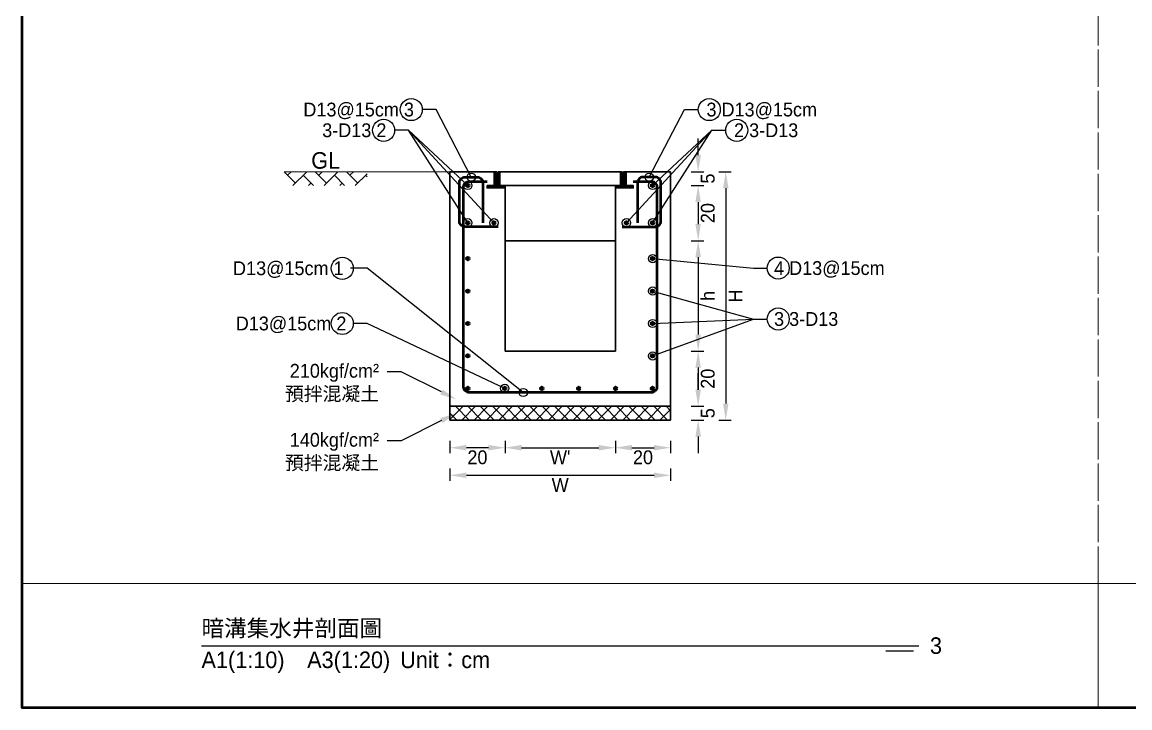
# Model space of a CAD drawing. Extents: x -7340 to 3675, y -3342 to 777.
# Drawn here: x -7340 to -6938.6, y -2021 to -1772.6 of the extents above; entities that cross this region are included whole.
import ezdxf
from ezdxf import colors
from ezdxf.entities.mleader import LeaderData, LeaderLine
from ezdxf.math import Vec2, Vec3

# ---------------------------------------------------------------- set-up
doc = ezdxf.new("R2010")
doc.units = 0
doc.header["$MEASUREMENT"] = 0
doc.linetypes.add('ACAD_ISO02W100', pattern=[15, 12, -3])
for name, color, linetype, lineweight in [('一、3.基本-變更', 1, 'Continuous', 50), ('二、2.繪圖-施作項目', 181, 'Continuous', 30), ('二、4.繪圖-設計鋪面', 40, 'Continuous', 20), ('二、5.繪圖-鋼筋', 60, 'Continuous', 50), ('二、6.繪圖-其他施作項目', 35, 'Continuous', 30)]:
    doc.layers.add(name, color=color, linetype=linetype, lineweight=lineweight)
doc.layers.add('一、4.基本-隱藏', color=9, linetype='ACAD_ISO02W100', lineweight=20, plot=False)
doc.layers.add('三、3.文字-註解文字', color=2, linetype='Continuous')
doc.styles.add('次圖名(詳圖)', font='MS PGothic.ttf', dxfattribs={"height": 6})
doc.styles.add('註解文字(詳圖)', font='MS PGothic.ttf', dxfattribs={"height": 5})
doc.dimstyles.new('註解文字(詳圖)', dxfattribs={"dimtxt": 5, "dimasz": 6, "dimexe": 2, "dimexo": 5, "dimgap": 1, "dimtad": 2, "dimzin": 0, "dimdsep": 46, "dimtxsty": '註解文字(詳圖)', "dimcen": 0.1, "dimclrd": 144, "dimclre": 144, "dimclrt": 256, "dimadec": 0, "dimazin": 0, "dimtfac": 1, "dimtofl": 0, "dimtmove": 0, "dimatfit": 3, "dimfxlon": 1, "dimtolj": 1, "dimtzin": 0, "dimlwd": -1, "dimlwe": -1, "dimarcsym": 1})

# ---------------------------------------------------------------- blocks, each defined once
blk = doc.blocks.new('*D522')
at = {"layer": 'Defpoints', "color": 0, "transparency": 16777216}
for p in [(-7185, -1826.75), (-7165, -1831.75), (-7185, -1926.75)]:
    blk.add_point(p, dxfattribs=at)
at = {"layer": '三、3.文字-註解文字', "color": 144, "transparency": 16777216}
for p, q in [((-7185, -1924.25), (-7185, -1928.75)), ((-7171, -1926.75), (-7179, -1926.75)), ((-7165, -1924.25), (-7165, -1928.75))]:
    blk.add_line(p, q, dxfattribs=at)
for points in [[(-7179, -1925.75), (-7179, -1927.75), (-7185, -1926.75)], [(-7171, -1925.75), (-7171, -1927.75), (-7165, -1926.75)]]:
    blk.add_solid(points, dxfattribs=at)
at = {"layer": '三、3.文字-註解文字', "transparency": 16777216, "insert": (-7175, -1930.25), "char_height": 5, "attachment_point": 5, "style": '註解文字(詳圖)'}
blk.add_mtext('\\A1;20', dxfattribs=at)
blk = doc.blocks.new('*D523')
at = {"layer": 'Defpoints', "color": 0, "transparency": 16777216}
for p in [(-7165, -1831.75), (-7125, -1831.75), (-7125, -1926.75)]:
    blk.add_point(p, dxfattribs=at)
at = {"layer": '三、3.文字-註解文字', "color": 144, "transparency": 16777216}
for p, q in [((-7165, -1924.25), (-7165, -1928.75)), ((-7159, -1926.75), (-7131, -1926.75)), ((-7125, -1924.25), (-7125, -1928.75))]:
    blk.add_line(p, q, dxfattribs=at)
for points in [[(-7159, -1925.75), (-7159, -1927.75), (-7165, -1926.75)], [(-7131, -1925.75), (-7131, -1927.75), (-7125, -1926.75)]]:
    blk.add_solid(points, dxfattribs=at)
at = {"layer": '三、3.文字-註解文字', "transparency": 16777216, "insert": (-7145, -1930.25), "char_height": 5, "attachment_point": 5, "style": '註解文字(詳圖)'}
blk.add_mtext("\\A1;W'", dxfattribs=at)
blk = doc.blocks.new('*D524')
at = {"layer": 'Defpoints', "color": 0, "transparency": 16777216}
for p in [(-7105, -1826.75), (-7125, -1831.75), (-7105, -1926.75)]:
    blk.add_point(p, dxfattribs=at)
at = {"layer": '三、3.文字-註解文字', "color": 144, "transparency": 16777216}
for p, q in [((-7125, -1924.25), (-7125, -1928.75)), ((-7119, -1926.75), (-7111, -1926.75)), ((-7105, -1924.25), (-7105, -1928.75))]:
    blk.add_line(p, q, dxfattribs=at)
for points in [[(-7119, -1925.75), (-7119, -1927.75), (-7125, -1926.75)], [(-7111, -1925.75), (-7111, -1927.75), (-7105, -1926.75)]]:
    blk.add_solid(points, dxfattribs=at)
at = {"layer": '三、3.文字-註解文字', "transparency": 16777216, "insert": (-7115, -1930.25), "char_height": 5, "attachment_point": 5, "style": '註解文字(詳圖)'}
blk.add_mtext('\\A1;20', dxfattribs=at)
blk = doc.blocks.new('*D525')
at = {"layer": 'Defpoints', "color": 0, "transparency": 16777216}
for p in [(-7185, -1916.75), (-7105, -1916.75), (-7105, -1936.75)]:
    blk.add_point(p, dxfattribs=at)
at = {"layer": '三、3.文字-註解文字', "color": 144, "transparency": 16777216}
for p, q in [((-7185, -1934.25), (-7185, -1938.75)), ((-7105, -1934.25), (-7105, -1938.75)), ((-7179, -1936.75), (-7111, -1936.75))]:
    blk.add_line(p, q, dxfattribs=at)
for points in [[(-7179, -1935.75), (-7179, -1937.75), (-7185, -1936.75)], [(-7111, -1935.75), (-7111, -1937.75), (-7105, -1936.75)]]:
    blk.add_solid(points, dxfattribs=at)
at = {"layer": '三、3.文字-註解文字', "transparency": 16777216, "insert": (-7145, -1940.25), "char_height": 5, "attachment_point": 5, "style": '註解文字(詳圖)'}
blk.add_mtext('\\A1;W', dxfattribs=at)
blk = doc.blocks.new('_Small')
at = {"color": 0, "linetype": 'ByBlock', "lineweight": -2}
blk.add_circle((0, 0), 0.25, dxfattribs=at)
blk = doc.blocks.new('*D526')
at = {"layer": 'Defpoints', "color": 0, "transparency": 16777216}
for p in [(-7125, -1851.75), (-7145, -1891.75), (-7095, -1891.75)]:
    blk.add_point(p, dxfattribs=at)
at = {"layer": '三、3.文字-註解文字', "color": 144, "transparency": 16777216}
for p, q in [((-7097.5, -1851.75), (-7093, -1851.75)), ((-7095, -1857.75), (-7095, -1885.75)), ((-7097.5, -1891.75), (-7093, -1891.75))]:
    blk.add_line(p, q, dxfattribs=at)
for points in [[(-7096, -1857.75), (-7094, -1857.75), (-7095, -1851.75)], [(-7096, -1885.75), (-7094, -1885.75), (-7095, -1891.75)]]:
    blk.add_solid(points, dxfattribs=at)
at = {"layer": '三、3.文字-註解文字', "transparency": 16777216, "insert": (-7091.5, -1871.75), "char_height": 5, "attachment_point": 5, "rotation": 90, "style": '註解文字(詳圖)'}
blk.add_mtext('\\A1;h', dxfattribs=at)
blk = doc.blocks.new('*D527')
at = {"layer": 'Defpoints', "color": 0, "transparency": 16777216}
for p in [(-7145, -1891.75), (-7105, -1911.75), (-7095, -1911.75)]:
    blk.add_point(p, dxfattribs=at)
at = {"layer": '三、3.文字-註解文字', "color": 144, "transparency": 16777216}
for p, q in [((-7097.5, -1891.75), (-7093, -1891.75)), ((-7095, -1897.75), (-7095, -1905.75)), ((-7097.5, -1911.75), (-7093, -1911.75))]:
    blk.add_line(p, q, dxfattribs=at)
for points in [[(-7096, -1897.75), (-7094, -1897.75), (-7095, -1891.75)], [(-7096, -1905.75), (-7094, -1905.75), (-7095, -1911.75)]]:
    blk.add_solid(points, dxfattribs=at)
at = {"layer": '三、3.文字-註解文字', "transparency": 16777216, "insert": (-7091.5, -1901.75), "char_height": 5, "attachment_point": 5, "rotation": 90, "style": '註解文字(詳圖)'}
blk.add_mtext('\\A1;20', dxfattribs=at)
blk = doc.blocks.new('*D528')
at = {"layer": 'Defpoints', "color": 0, "transparency": 16777216}
for p in [(-7105, -1911.75), (-7105, -1916.75), (-7095, -1916.75)]:
    blk.add_point(p, dxfattribs=at)
at = {"layer": '三、3.文字-註解文字', "color": 144, "transparency": 16777216}
for p, q in [((-7095, -1905.75), (-7095, -1899.75)), ((-7097.5, -1911.75), (-7093, -1911.75)), ((-7097.5, -1916.75), (-7093, -1916.75)), ((-7095, -1922.75), (-7095, -1928.75))]:
    blk.add_line(p, q, dxfattribs=at)
for points in [[(-7096, -1905.75), (-7094, -1905.75), (-7095, -1911.75)], [(-7096, -1922.75), (-7094, -1922.75), (-7095, -1916.75)]]:
    blk.add_solid(points, dxfattribs=at)
at = {"layer": '三、3.文字-註解文字', "transparency": 16777216, "insert": (-7091.5, -1914.25), "char_height": 5, "attachment_point": 5, "rotation": 90, "style": '註解文字(詳圖)'}
blk.add_mtext('\\A1;5', dxfattribs=at)
blk = doc.blocks.new('*D529')
at = {"layer": 'Defpoints', "color": 0, "transparency": 16777216}
for p in [(-7105, -1826.75), (-7105, -1916.75), (-7085, -1916.75)]:
    blk.add_point(p, dxfattribs=at)
at = {"layer": '三、3.文字-註解文字', "color": 144, "transparency": 16777216}
for p, q in [((-7087.5, -1826.75), (-7083, -1826.75)), ((-7085, -1832.75), (-7085, -1910.75)), ((-7087.5, -1916.75), (-7083, -1916.75))]:
    blk.add_line(p, q, dxfattribs=at)
for points in [[(-7086, -1832.75), (-7084, -1832.75), (-7085, -1826.75)], [(-7086, -1910.75), (-7084, -1910.75), (-7085, -1916.75)]]:
    blk.add_solid(points, dxfattribs=at)
at = {"layer": '三、3.文字-註解文字', "transparency": 16777216, "insert": (-7081.5, -1871.75), "char_height": 5, "attachment_point": 5, "rotation": 90, "style": '註解文字(詳圖)'}
blk.add_mtext('\\A1;H', dxfattribs=at)
blk = doc.blocks.new('*D530')
at = {"layer": 'Defpoints', "color": 0, "transparency": 16777216}
for p in [(-7105, -1826.75), (-7105, -1831.75), (-7095, -1831.75)]:
    blk.add_point(p, dxfattribs=at)
at = {"layer": '三、3.文字-註解文字', "color": 144, "transparency": 16777216}
for p, q in [((-7095, -1820.75), (-7095, -1814.75)), ((-7097.5, -1826.75), (-7093, -1826.75)), ((-7097.5, -1831.75), (-7093, -1831.75)), ((-7095, -1837.75), (-7095, -1843.75))]:
    blk.add_line(p, q, dxfattribs=at)
for points in [[(-7096, -1820.75), (-7094, -1820.75), (-7095, -1826.75)], [(-7096, -1837.75), (-7094, -1837.75), (-7095, -1831.75)]]:
    blk.add_solid(points, dxfattribs=at)
at = {"layer": '三、3.文字-註解文字', "transparency": 16777216, "insert": (-7091.5, -1829.25), "char_height": 5, "attachment_point": 5, "rotation": 90, "style": '註解文字(詳圖)'}
blk.add_mtext('\\A1;5', dxfattribs=at)
blk = doc.blocks.new('*D531')
at = {"layer": 'Defpoints', "color": 0, "transparency": 16777216}
for p in [(-7105, -1831.75), (-7105, -1851.75), (-7095, -1851.75)]:
    blk.add_point(p, dxfattribs=at)
at = {"layer": '三、3.文字-註解文字', "color": 144, "transparency": 16777216}
for p, q in [((-7097.5, -1831.75), (-7093, -1831.75)), ((-7095, -1837.75), (-7095, -1845.75)), ((-7097.5, -1851.75), (-7093, -1851.75))]:
    blk.add_line(p, q, dxfattribs=at)
for points in [[(-7096, -1837.75), (-7094, -1837.75), (-7095, -1831.75)], [(-7096, -1845.75), (-7094, -1845.75), (-7095, -1851.75)]]:
    blk.add_solid(points, dxfattribs=at)
at = {"layer": '三、3.文字-註解文字', "transparency": 16777216, "insert": (-7091.5, -1841.75), "char_height": 5, "attachment_point": 5, "rotation": 90, "style": '註解文字(詳圖)'}
blk.add_mtext('\\A1;20', dxfattribs=at)

msp = doc.modelspace()

# ---------------------------------------------------------------- hatches: boundary and pattern name
at = {"layer": '二、2.繪圖-施作項目'}
h = msp.add_hatch(dxfattribs=at)
h.set_pattern_fill('ANSI37', color=256)
h.set_pattern_definition([(45, (-8804.7632, -1960.2784), (-2.245064, 2.245064), []), (135, (-8804.7632, -1960.2784), (-2.245064, -2.245064), [])])
h.paths.add_polyline_path([(-7185, -1911.75), (-7185, -1916.75), (-7105, -1916.75), (-7105, -1911.75)])
at = {"layer": '二、4.繪圖-設計鋪面'}
h = msp.add_hatch(dxfattribs=at)
h.set_pattern_fill('AR-HBONE', color=256)
h.set_pattern_definition([(45, (-6565, -1556.5), (0, 5.656854), [12, -4]), (135, (-6562.1716, -1553.6716), (4e-16, 5.656854), [12, -4])])
h.paths.add_polyline_path([(-7215, -1826.75), (-7245, -1826.75), (-7245, -1831.75), (-7215, -1831.75)])
at = {"layer": '二、5.繪圖-鋼筋'}
h = msp.add_hatch(color=256, dxfattribs=at)
h.dxf.hatch_style = 1
h.paths.add_polyline_path([(-7178, -1831.75, 1), (-7179, -1831.75, 1)])
h = msp.add_hatch(color=256, dxfattribs=at)
h.dxf.hatch_style = 1
h.paths.add_polyline_path([(-7111, -1831.75, 1), (-7112, -1831.75, 1)])
h = msp.add_hatch(color=256, dxfattribs=at)
h.dxf.hatch_style = 1
h.paths.add_polyline_path([(-7178, -1845.25, 1), (-7179, -1845.25, 1)])
h = msp.add_hatch(color=256, dxfattribs=at)
h.dxf.hatch_style = 1
h.paths.add_polyline_path([(-7168.5, -1845.25, 1), (-7169.5, -1845.25, 1)])
h = msp.add_hatch(color=256, dxfattribs=at)
h.dxf.hatch_style = 1
h.paths.add_polyline_path([(-7120.5, -1845.25, 1), (-7121.5, -1845.25, 1)])
h = msp.add_hatch(color=256, dxfattribs=at)
h.dxf.hatch_style = 1
h.paths.add_polyline_path([(-7111, -1845.25, 1), (-7112, -1845.25, 1)])
h = msp.add_hatch(color=256, dxfattribs=at)
h.dxf.hatch_style = 1
h.paths.add_polyline_path([(-7178, -1858.25, 1), (-7179, -1858.25, 1)])
h = msp.add_hatch(color=256, dxfattribs=at)
h.dxf.hatch_style = 1
h.paths.add_polyline_path([(-7111, -1858.25, 1), (-7112, -1858.25, 1)])
h = msp.add_hatch(color=256, dxfattribs=at)
h.dxf.hatch_style = 1
h.paths.add_polyline_path([(-7178, -1870, 1), (-7179, -1870, 1)])
h = msp.add_hatch(color=256, dxfattribs=at)
h.dxf.hatch_style = 1
h.paths.add_polyline_path([(-7111, -1870, 1), (-7112, -1870, 1)])
h = msp.add_hatch(color=256, dxfattribs=at)
h.dxf.hatch_style = 1
h.paths.add_polyline_path([(-7178, -1881.75, 1), (-7179, -1881.75, 1)])
h = msp.add_hatch(color=256, dxfattribs=at)
h.dxf.hatch_style = 1
h.paths.add_polyline_path([(-7111, -1881.75, 1), (-7112, -1881.75, 1)])
h = msp.add_hatch(color=256, dxfattribs=at)
h.dxf.hatch_style = 1
h.paths.add_polyline_path([(-7178, -1893.5, 1), (-7179, -1893.5, 1)])
h = msp.add_hatch(color=256, dxfattribs=at)
h.dxf.hatch_style = 1
h.paths.add_polyline_path([(-7111, -1893.5, 1), (-7112, -1893.5, 1)])
h = msp.add_hatch(color=256, dxfattribs=at)
h.dxf.hatch_style = 1
h.paths.add_polyline_path([(-7178, -1905.25, 1), (-7179, -1905.25, 1)])
h = msp.add_hatch(color=256, dxfattribs=at)
h.dxf.hatch_style = 1
h.paths.add_polyline_path([(-7164.6, -1905.25, 1), (-7165.6, -1905.25, 1)])
h = msp.add_hatch(color=256, dxfattribs=at)
h.dxf.hatch_style = 1
h.paths.add_polyline_path([(-7151.2, -1905.25, 1), (-7152.2, -1905.25, 1)])
h = msp.add_hatch(color=256, dxfattribs=at)
h.dxf.hatch_style = 1
h.paths.add_polyline_path([(-7137.8, -1905.25, 1), (-7138.8, -1905.25, 1)])
h = msp.add_hatch(color=256, dxfattribs=at)
h.dxf.hatch_style = 1
h.paths.add_polyline_path([(-7124.4, -1905.25, 1), (-7125.4, -1905.25, 1)])
h = msp.add_hatch(color=256, dxfattribs=at)
h.dxf.hatch_style = 1
h.paths.add_polyline_path([(-7111, -1905.25, 1), (-7112, -1905.25, 1)])
at = {"layer": '二、6.繪圖-其他施作項目'}
h = msp.add_hatch(dxfattribs=at)
h.set_pattern_fill('ANSI31', color=256, scale=0.1)
h.set_pattern_definition([(45, (-5453.49114, -3131.03593), (-0.224506403, 0.224506403), [])])
h.paths.add_polyline_path([(-7168.9, -1831.75), (-7171.5, -1831.75), (-7171.5, -1832.65), (-7165, -1832.65), (-7165, -1831.75), (-7168, -1831.75), (-7168, -1826.75), (-7168.9, -1826.75)])
h.paths.add_polyline_path([(-7121.1, -1826.75), (-7122, -1826.75), (-7122, -1831.75), (-7125, -1831.75), (-7125, -1832.65), (-7118.5, -1832.65), (-7118.5, -1831.75), (-7121.1, -1831.75)])

# ---------------------------------------------------------------- linework, layer by layer
at = {"layer": '一、3.基本-變更'}
msp.add_lwpolyline([(-7340, -1514), (-3920, -1514), (-3920, -2021), (-7340, -2021)], close=True, dxfattribs=at)
at = {"layer": '一、4.基本-隱藏'}
for points in [[(-7340, -1514), (-6560, -1514), (-6560, -2021), (-7340, -2021)], [(-7340, -1767.5), (-6950, -1767.5), (-6950, -1976), (-7340, -1976)], [(-6950, -1767.5), (-6650, -1767.5), (-6650, -1976), (-6950, -1976)], [(-7340, -1976), (-6950, -1976), (-6950, -2021), (-7340, -2021)], [(-6950, -1976), (-6650, -1976), (-6650, -2021), (-6950, -2021)]]:
    msp.add_lwpolyline(points, close=True, dxfattribs=at)
msp.add_lwpolyline([(-7340, -2021), (-6560, -2021)], dxfattribs=at)
at = {"layer": '三、3.文字-註解文字'}
for points in [[(-7275, -1998.5), (-7015, -1998.5)], [(-7017, -2000.5), (-7027, -2000.5)]]:
    msp.add_lwpolyline(points, dxfattribs=at)
for centre in [(-7199, -1804.25), (-7091, -1804.25), (-7209, -1811.75), (-7081, -1811.75), (-7224, -1861.75), (-7066, -1861.688), (-7224, -1881.75), (-7066, -1880.125)]:
    msp.add_circle(centre, 4, dxfattribs=at)
at = {"layer": '二、2.繪圖-施作項目'}
for points in [[(-7185, -1826.75), (-7168.9, -1826.75)], [(-7185, -1826.75), (-7185, -1916.75)], [(-7121.1, -1826.75), (-7105, -1826.75)], [(-7105, -1826.75), (-7105, -1916.75)], [(-7165, -1831.75), (-7165, -1891.75)], [(-7125, -1831.75), (-7125, -1891.75)], [(-7165, -1891.75), (-7125, -1891.75)], [(-7185, -1911.75), (-7105, -1911.75)], [(-7185, -1916.75), (-7105, -1916.75)]]:
    msp.add_lwpolyline(points, dxfattribs=at)
at = {"layer": '二、4.繪圖-設計鋪面'}
msp.add_lwpolyline([(-7185, -1826.75), (-7245, -1826.75)], dxfattribs=at)
at = {"layer": '二、5.繪圖-鋼筋'}
for points in [[(-7167.5, -1846.75), (-7179.5, -1846.75, -0.4142136), (-7181.5, -1844.75), (-7181.5, -1830.75, -0.4142136), (-7179.5, -1828.75), (-7175, -1828.75, -0.4142136), (-7173, -1830.75), (-7173, -1845.25)], [(-7118.5, -1830.25), (-7112, -1830.25, -0.4142136), (-7110, -1832.25), (-7110, -1904.75, -0.4142136), (-7112, -1906.75), (-7178, -1906.75, -0.4142136), (-7180, -1904.75), (-7180, -1832.25, -0.4142136), (-7178, -1830.25), (-7171.5, -1830.25)], [(-7122.5, -1846.75), (-7110.5, -1846.75, 0.4142136), (-7108.5, -1844.75), (-7108.5, -1830.75, 0.4142136), (-7110.5, -1828.75), (-7115, -1828.75, 0.4142136), (-7117, -1830.75), (-7117, -1845.25)]]:
    msp.add_lwpolyline(points, format="xyb", dxfattribs=at)
for centre in [(-7178.5, -1831.75), (-7111.5, -1831.75), (-7178.5, -1845.25), (-7169, -1845.25), (-7121, -1845.25), (-7111.5, -1845.25), (-7178.5, -1858.25), (-7111.5, -1858.25), (-7178.5, -1870), (-7111.5, -1870), (-7178.5, -1881.75), (-7111.5, -1881.75), (-7178.5, -1893.5), (-7111.5, -1893.5), (-7178.5, -1905.25), (-7165.1, -1905.25), (-7151.7, -1905.25), (-7138.3, -1905.25), (-7124.9, -1905.25), (-7111.5, -1905.25)]:
    msp.add_circle(centre, 0.5, dxfattribs=at)
at = {"layer": '二、6.繪圖-其他施作項目'}
for points in [[(-7171.5, -1831.75), (-7168.9, -1831.75), (-7168.9, -1826.75), (-7168, -1826.75), (-7168, -1831.75), (-7165, -1831.75), (-7165, -1832.65), (-7171.5, -1832.65)], [(-7121.1, -1826.75), (-7122, -1826.75), (-7122, -1831.75), (-7125, -1831.75), (-7125, -1832.65), (-7118.5, -1832.65), (-7118.5, -1831.75), (-7121.1, -1831.75)]]:
    msp.add_lwpolyline(points, close=True, dxfattribs=at)
for points in [[(-7167.5, -1826.75), (-7167.5, -1831.75)], [(-7167.5, -1826.75), (-7122.5, -1826.75)], [(-7166.9, -1826.75), (-7166.9, -1831.75)], [(-7123.1, -1826.75), (-7123.1, -1831.75)], [(-7122.5, -1826.75), (-7122.5, -1831.75)], [(-7167.5, -1831.75), (-7122.5, -1831.75)], [(-7165, -1851.75), (-7125, -1851.75)]]:
    msp.add_lwpolyline(points, dxfattribs=at)

# ---------------------------------------------------------------- texts
at = {"layer": '三、3.文字-註解文字', "char_height": 6, "attachment_point": 4, "style": '次圖名(詳圖)'}
for s, width, insert in [('{\\fMS PGothic|b0|i0|c128|p34;暗溝}集水井{\\fMS PGothic|b0|i0|c128|p34;剖面圖}', 134.12151, (-7275, -1992.5)), ('3', 3, (-7011, -1998.5)), ('A1(1:10)\u3000A3(1:20){\\fMS PGothic|b0|i0|c128|p34;^IUnit：cm}', 136.03259, (-7275, -2004.5))]:
    msp.add_mtext_dynamic_manual_height_columns(s, width=width, gutter_width=15, heights=[0], dxfattribs=dict(at, insert=insert))
at = {"layer": '二、4.繪圖-設計鋪面', "insert": (-7230, -1825.75), "char_height": 6, "attachment_point": 8, "style": '註解文字(詳圖)'}
msp.add_mtext_dynamic_manual_height_columns('{\\fMS PGothic|b0|i0|c128|p34;GL}', width=10.17412, gutter_width=30, heights=[0], dxfattribs=at)

# ---------------------------------------------------------------- dimensions: what is measured, and where the dimension line sits
at = {"layer": '三、3.文字-註解文字'}
for base, p1, p2, text, picture, middle in [((-7095, -1831.75), (-7105, -1826.75), (-7105, -1831.75), '5', '*D530', (-7091.5, -1829.25)), ((-7085, -1916.75), (-7105, -1826.75), (-7105, -1916.75), 'H', '*D529', (-7081.5, -1871.75)), ((-7095, -1851.75), (-7105, -1831.75), (-7105, -1851.75), '20', '*D531', (-7091.5, -1841.75)), ((-7095, -1891.75), (-7125, -1851.75), (-7145, -1891.75), 'h', '*D526', (-7091.5, -1871.75)), ((-7095, -1911.75), (-7145, -1891.75), (-7105, -1911.75), '20', '*D527', (-7091.5, -1901.75)), ((-7095, -1916.75), (-7105, -1911.75), (-7105, -1916.75), '5', '*D528', (-7091.5, -1914.25))]:
    dim = msp.add_linear_dim(base=base, p1=p1, p2=p2, angle=90, text=text, dimstyle='註解文字(詳圖)', dxfattribs=at)
    dim.commit()
    dim.dimension.update_dxf_attribs({"geometry": picture, "text_midpoint": middle})
for base, p1, p2, text, picture, middle in [((-7185, -1926.75), (-7165, -1831.75), (-7185, -1826.75), '20', '*D522', (-7175, -1930.25)), ((-7105, -1926.75), (-7125, -1831.75), (-7105, -1826.75), '20', '*D524', (-7115, -1930.25)), ((-7125, -1926.75), (-7165, -1831.75), (-7125, -1831.75), "W'", '*D523', (-7145, -1930.25)), ((-7105, -1936.75), (-7185, -1916.75), (-7105, -1916.75), 'W', '*D525', (-7145, -1940.25))]:
    dim = msp.add_linear_dim(base=base, p1=p1, p2=p2, text=text, dimstyle='註解文字(詳圖)', dxfattribs=at)
    dim.commit()
    dim.dimension.update_dxf_attribs({"geometry": picture, "text_midpoint": middle})

# ---------------------------------------------------------------- leaders
ml = msp.add_multileader_mtext('Standard', dxfattribs=at)
ml.set_content('{\\fMS PGothic|b0|i0|c128|p34;D13}@15cm{\\fMS PGothic|b0|i0|c128|p34; }3', color=256, style='註解文字(詳圖)')
ml.set_leader_properties(color=144, linetype='ByLayer', lineweight=-1)
ml.set_arrow_properties(name='SMALL')
ml.build(insert=Vec2(0, 0))
ml.multileader.update_dxf_attribs({"dogleg_length": 5, "arrow_head_size": 6})
ctx = ml.context
ctx.base_point, ctx.char_height, ctx.arrow_head_size, ctx.landing_gap_size, ctx.plane_origin = Vec3(-7239.097, -1804.25), 5, 6, 3, Vec3(-7288.932, -1852.085)
ctx.text_align_type = 2
notes = []
notes.append((ctx, [(1, (1, 1, 0), (-7190, -1804.25), (-1, 0), 5, [(0, [(-7177.25, -1828.75)], 0, [])])]))
ctx.mtext.insert, ctx.mtext.alignment, ctx.mtext.flow_direction = Vec3(-7198, -1801.736), 3, 5
ml = msp.add_multileader_mtext('Standard', dxfattribs=at)
ml.set_content('3{\\fMS PGothic|b0|i0|c128|p34; D13@15cm}', color=256, style='註解文字(詳圖)')
ml.set_leader_properties(color=144, linetype='ByLayer', lineweight=-1)
ml.set_arrow_properties(name='SMALL')
ml.build(insert=Vec2(0, 0))
ml.multileader.update_dxf_attribs({"dogleg_length": 5, "arrow_head_size": 6})
ctx = ml.context
ctx.base_point, ctx.char_height, ctx.arrow_head_size, ctx.landing_gap_size, ctx.plane_origin = Vec3(-7095, -1804.25), 5, 6, 3, Vec3(-7137.625, -1852.085)
notes.append((ctx, [(0, (1, 1, 0), (-7100, -1804.25), (1, 0), 5, [(0, [(-7112.75, -1828.75)], 0, [])])]))
ctx.mtext.insert, ctx.mtext.flow_direction = Vec3(-7092, -1801.736), 5
ml = msp.add_multileader_mtext('Standard', dxfattribs=at)
ml.set_content('3-{\\fMS PGothic|b0|i0|c128|p34;D13 2}', color=256, style='註解文字(詳圖)')
ml.set_leader_properties(color=144, linetype='ByLayer', lineweight=-1)
ml.set_arrow_properties(name='SMALL')
ml.build(insert=Vec2(0, 0))
ml.multileader.update_dxf_attribs({"dogleg_length": 5, "arrow_head_size": 6})
ctx = ml.context
ctx.base_point, ctx.char_height, ctx.arrow_head_size, ctx.landing_gap_size, ctx.plane_origin = Vec3(-7235.375, -1811.75), 5, 6, 3, Vec3(-7298.932, -1859.585)
ctx.text_align_type = 2
notes.append((ctx, [(1, (1, 1, 0), (-7200, -1811.75), (-1, 0), 5, [(0, [(-7178.5, -1831.75)], 0, [])])]))
ctx.mtext.insert, ctx.mtext.alignment, ctx.mtext.flow_direction = Vec3(-7208, -1809.236), 3, 5
ml = msp.add_multileader_mtext('Standard', dxfattribs=at)
ml.set_content('{\\fMS PGothic|b0|i0|c128|p34; }', color=256, style='註解文字(詳圖)')
ml.set_leader_properties(color=144, linetype='ByLayer', lineweight=-1)
ml.set_arrow_properties(name='SMALL')
ml.build(insert=Vec2(0, 0))
ml.multileader.update_dxf_attribs({"dogleg_length": 5, "arrow_head_size": 6})
ctx = ml.context
ctx.base_point, ctx.char_height, ctx.arrow_head_size, ctx.landing_gap_size, ctx.plane_origin = Vec3(-7213.216, -1811.75), 5, 6, 3, Vec3(-7300.235, -1867.068)
ctx.text_align_type = 2
notes.append((ctx, [(1, (1, 1, 0), (-7200, -1811.75), (-1, 0), 5, [(0, [(-7169, -1845.25)], 0, [])])]))
ctx.mtext.insert, ctx.mtext.alignment, ctx.mtext.flow_direction = Vec3(-7208, -1809.25), 3, 5
ml = msp.add_multileader_mtext('Standard', dxfattribs=at)
ml.set_content('{\\fMS PGothic|b0|i0|c128|p34; }', color=256, style='註解文字(詳圖)')
ml.set_leader_properties(color=144, linetype='ByLayer', lineweight=-1)
ml.set_arrow_properties(name='SMALL')
ml.build(insert=Vec2(0, 0))
ml.multileader.update_dxf_attribs({"dogleg_length": 5, "arrow_head_size": 6})
ctx = ml.context
ctx.base_point, ctx.char_height, ctx.arrow_head_size, ctx.landing_gap_size, ctx.plane_origin = Vec3(-7213.216, -1811.75), 5, 6, 3, Vec3(-7305.173, -1870.461)
ctx.text_align_type = 2
notes.append((ctx, [(1, (1, 1, 0), (-7200, -1811.75), (-1, 0), 5, [(0, [(-7178.5, -1845.25)], 0, [])])]))
ctx.mtext.insert, ctx.mtext.alignment, ctx.mtext.flow_direction = Vec3(-7208, -1809.25), 3, 5
ml = msp.add_multileader_mtext('Standard', dxfattribs=at)
ml.set_content('{\\fMS PGothic|b0|i0|c128|p34; }', color=256, style='註解文字(詳圖)')
ml.set_leader_properties(color=144, linetype='ByLayer', lineweight=-1)
ml.set_arrow_properties(name='SMALL')
ml.build(insert=Vec2(0, 0))
ml.multileader.update_dxf_attribs({"dogleg_length": 5, "arrow_head_size": 6})
ctx = ml.context
ctx.base_point, ctx.char_height, ctx.arrow_head_size, ctx.landing_gap_size, ctx.plane_origin = Vec3(-7085, -1811.75), 5, 6, 3, Vec3(-7113.625, -1859.585)
notes.append((ctx, [(0, (1, 1, 0), (-7090, -1811.75), (1, 0), 5, [(0, [(-7121, -1845.25)], 0, [])])]))
ctx.mtext.insert, ctx.mtext.flow_direction = Vec3(-7082, -1809.25), 5
ml = msp.add_multileader_mtext('Standard', dxfattribs=at)
ml.set_content('2{\\fMS PGothic|b0|i0|c128|p34; }3-D13', color=256, style='註解文字(詳圖)')
ml.set_leader_properties(color=144, linetype='ByLayer', lineweight=-1)
ml.set_arrow_properties(name='SMALL')
ml.build(insert=Vec2(0, 0))
ml.multileader.update_dxf_attribs({"dogleg_length": 5, "arrow_head_size": 6})
ctx = ml.context
ctx.base_point, ctx.char_height, ctx.arrow_head_size, ctx.landing_gap_size, ctx.plane_origin = Vec3(-7085, -1811.75), 5, 6, 3, Vec3(-7127.625, -1859.585)
notes.append((ctx, [(0, (1, 1, 0), (-7090, -1811.75), (1, 0), 5, [(0, [(-7111.5, -1831.75)], 0, [])])]))
ctx.mtext.insert, ctx.mtext.flow_direction = Vec3(-7082, -1809.236), 5
ml = msp.add_multileader_mtext('Standard', dxfattribs=at)
ml.set_content('{\\fMS PGothic|b0|i0|c128|p34; }', color=256, style='註解文字(詳圖)')
ml.set_leader_properties(color=144, linetype='ByLayer', lineweight=-1)
ml.set_arrow_properties(name='SMALL')
ml.build(insert=Vec2(0, 0))
ml.multileader.update_dxf_attribs({"dogleg_length": 5, "arrow_head_size": 6})
ctx = ml.context
ctx.base_point, ctx.char_height, ctx.arrow_head_size, ctx.landing_gap_size, ctx.plane_origin = Vec3(-7085, -1811.75), 5, 6, 3, Vec3(-7111.773, -1863.689)
notes.append((ctx, [(0, (1, 1, 0), (-7090, -1811.75), (1, 0), 5, [(0, [(-7111.5, -1845.25)], 0, [])])]))
ctx.mtext.insert, ctx.mtext.flow_direction = Vec3(-7082, -1809.25), 5
ml = msp.add_multileader_mtext('Standard', dxfattribs=at)
ml.set_content('4{\\fMS PGothic|b0|i0|c128|p34; D13@15cm}', color=256, style='註解文字(詳圖)')
ml.set_leader_properties(color=144, linetype='ByLayer', lineweight=-1)
ml.set_arrow_properties(name='SMALL')
ml.build(insert=Vec2(0, 0))
ml.multileader.update_dxf_attribs({"dogleg_length": 5, "arrow_head_size": 6})
ctx = ml.context
ctx.base_point, ctx.char_height, ctx.arrow_head_size, ctx.landing_gap_size, ctx.plane_origin = Vec3(-7070, -1861.688), 5, 6, 2.5, Vec3(-7112.625, -1909.522)
notes.append((ctx, [(0, (1, 1, 0), (-7075, -1861.688), (1, 0), 5, [(0, [(-7111.5, -1858.25)], 0, [])])]))
ctx.mtext.insert, ctx.mtext.flow_direction = Vec3(-7067.5, -1859.173), 5
ml = msp.add_multileader_mtext('Standard', dxfattribs=at)
ml.set_content('{\\fMS PGothic|b0|i0|c128|p34;D13}@15cm{\\fMS PGothic|b0|i0|c128|p34; 1}', color=256, style='註解文字(詳圖)')
ml.set_leader_properties(color=144, linetype='ByLayer', lineweight=-1)
ml.set_arrow_properties(name='SMALL')
ml.build(insert=Vec2(0, 0))
ml.multileader.update_dxf_attribs({"dogleg_length": 6, "arrow_head_size": 6})
ctx = ml.context
ctx.base_point, ctx.char_height, ctx.arrow_head_size, ctx.landing_gap_size, ctx.plane_origin = Vec3(-7263.102, -1861.75), 5, 6, 2.5, Vec3(-7313.409, -1909.585)
ctx.text_align_type = 2
notes.append((ctx, [(1, (1, 1, 0), (-7215, -1861.75), (-1, 0), 6, [(0, [(-7158.4, -1906.75)], 0, [])])]))
ctx.mtext.insert, ctx.mtext.width, ctx.mtext.alignment, ctx.mtext.flow_direction = Vec3(-7223.5, -1859.236), 42.33146, 3, 5
ml = msp.add_multileader_mtext('Standard', dxfattribs=at)
ml.set_content('{\\fMS PGothic|b0|i0|c128|p34; }', color=256, style='註解文字(詳圖)')
ml.set_leader_properties(color=144, linetype='ByLayer', lineweight=-1)
ml.set_arrow_properties(name='SMALL')
ml.build(insert=Vec2(0, 0))
ml.multileader.update_dxf_attribs({"dogleg_length": 5, "arrow_head_size": 6})
ctx = ml.context
ctx.base_point, ctx.char_height, ctx.arrow_head_size, ctx.landing_gap_size, ctx.plane_origin = Vec3(-7070, -1880.125), 5, 6, 2.5, Vec3(-7101.425, -1927.96)
notes.append((ctx, [(0, (1, 1, 0), (-7075, -1880.125), (1, 0), 5, [(0, [(-7111.5, -1870)], 0, [])])]))
ctx.mtext.insert, ctx.mtext.flow_direction = Vec3(-7067.5, -1877.625), 5
ml = msp.add_multileader_mtext('Standard', dxfattribs=at)
ml.set_content('{\\fMS PGothic|b0|i0|c128|p34;3 }3-{\\fMS PGothic|b0|i0|c128|p34;D13}', color=256, style='註解文字(詳圖)')
ml.set_leader_properties(color=144, linetype='ByLayer', lineweight=-1)
ml.set_arrow_properties(name='SMALL')
ml.build(insert=Vec2(0, 0))
ml.multileader.update_dxf_attribs({"dogleg_length": 5, "arrow_head_size": 6})
ctx = ml.context
ctx.base_point, ctx.char_height, ctx.arrow_head_size, ctx.landing_gap_size, ctx.plane_origin = Vec3(-7070, -1880.125), 5, 6, 2.5, Vec3(-7112.625, -1927.96)
notes.append((ctx, [(0, (1, 1, 0), (-7075, -1880.125), (1, 0), 5, [(0, [(-7111.5, -1881.75)], 0, [])])]))
ctx.mtext.insert, ctx.mtext.flow_direction = Vec3(-7067.5, -1877.611), 5
ml = msp.add_multileader_mtext('Standard', dxfattribs=at)
ml.set_content('{\\fMS PGothic|b0|i0|c128|p34; }', color=256, style='註解文字(詳圖)')
ml.set_leader_properties(color=144, linetype='ByLayer', lineweight=-1)
ml.set_arrow_properties(name='SMALL')
ml.build(insert=Vec2(0, 0))
ml.multileader.update_dxf_attribs({"dogleg_length": 5, "arrow_head_size": 6})
ctx = ml.context
ctx.base_point, ctx.char_height, ctx.arrow_head_size, ctx.landing_gap_size, ctx.plane_origin = Vec3(-7070, -1880.125), 5, 6, 3, Vec3(-7098.625, -1927.96)
notes.append((ctx, [(0, (1, 1, 0), (-7075, -1880.125), (1, 0), 5, [(0, [(-7111.5, -1893.5)], 0, [])])]))
ctx.mtext.insert, ctx.mtext.flow_direction = Vec3(-7067, -1877.625), 5
ml = msp.add_multileader_mtext('Standard', dxfattribs=at)
ml.set_content('{\\fMS PGothic|b0|i0|c128|p34;D13}@15cm{\\fMS PGothic|b0|i0|c128|p34; 2 }', color=256, style='註解文字(詳圖)')
ml.set_leader_properties(color=144, linetype='ByLayer', lineweight=-1)
ml.set_arrow_properties(name='SMALL')
ml.build(insert=Vec2(0, 0))
ml.multileader.update_dxf_attribs({"dogleg_length": 5, "arrow_head_size": 6})
ctx = ml.context
ctx.base_point, ctx.char_height, ctx.arrow_head_size, ctx.landing_gap_size, ctx.plane_origin = Vec3(-7263.097, -1881.75), 5, 6, 2.5, Vec3(-7313.409, -1929.585)
ctx.text_align_type = 2
notes.append((ctx, [(1, (1, 1, 0), (-7215, -1881.75), (-1, 0), 5, [(0, [(-7165.1, -1905.25)], 0, [])])]))
ctx.mtext.insert, ctx.mtext.width, ctx.mtext.alignment, ctx.mtext.flow_direction = Vec3(-7222.5, -1879.236), 42.33146, 3, 5
ml = msp.add_multileader_mtext('Standard', dxfattribs=at)
ml.set_content('{\\fMS PGothic|b0|i0|c128|p34;210kgf/cm²}\\P預拌{\\fMS PGothic|b0|i0|c128|p34;混凝土}', color=256, style='註解文字(詳圖)')
ml.set_leader_properties(color=144, linetype='ByLayer', lineweight=-1)
ml.build(insert=Vec2(0, 0))
ml.multileader.update_dxf_attribs({"dogleg_length": 5, "arrow_head_size": 6})
ctx = ml.context
ctx.base_point, ctx.char_height, ctx.arrow_head_size, ctx.landing_gap_size, ctx.plane_origin = Vec3(-7249.058, -1899.25), 5, 6, 3, Vec3(-7182.66, -1909.25)
ctx.text_align_type = 2
notes.append((ctx, [(0, (1, 1, 0), (-7202.66, -1899.25), (-1, 0), 5, [(0, [(-7182.66, -1909.25)], 0, [])])]))
ctx.mtext.insert, ctx.mtext.alignment, ctx.mtext.flow_direction = Vec3(-7210.66, -1896.381), 3, 5
ml = msp.add_multileader_mtext('Standard', dxfattribs=at)
ml.set_content('{\\fMS PGothic|b0|i0|c128|p34;140kgf/cm²}\\P預拌{\\fMS PGothic|b0|i0|c128|p34;混凝土}', color=256, style='註解文字(詳圖)')
ml.set_leader_properties(color=144, linetype='ByLayer', lineweight=-1)
ml.build(insert=Vec2(0, 0))
ml.multileader.update_dxf_attribs({"dogleg_length": 5, "arrow_head_size": 6})
ctx = ml.context
ctx.base_point, ctx.char_height, ctx.arrow_head_size, ctx.landing_gap_size, ctx.plane_origin = Vec3(-7249.058, -1924.25), 5, 6, 3, Vec3(-7182.66, -1914.25)
ctx.text_align_type = 2
notes.append((ctx, [(0, (1, 1, 0), (-7202.66, -1924.25), (-1, 0), 5, [(0, [(-7182.66, -1914.25)], 0, [])])]))
ctx.mtext.insert, ctx.mtext.alignment, ctx.mtext.flow_direction = Vec3(-7210.66, -1921.381), 3, 5
for ctx, leaders in notes:
    for number, flags, end, landing, length, lines in leaders:
        leader = LeaderData()
        leader.index, (leader.has_last_leader_line, leader.has_dogleg_vector, leader.attachment_direction) = number, flags
        leader.last_leader_point, leader.dogleg_vector, leader.dogleg_length = Vec3(end), Vec3(landing), length
        for number, points, colour, breaks in lines:
            line = LeaderLine()
            line.index, line.vertices, line.color, line.breaks = number, Vec3.list(points), colors.encode_raw_color(colour), breaks
            leader.lines.append(line)
        ctx.leaders.append(leader)

doc.saveas('drawing.dxf')
